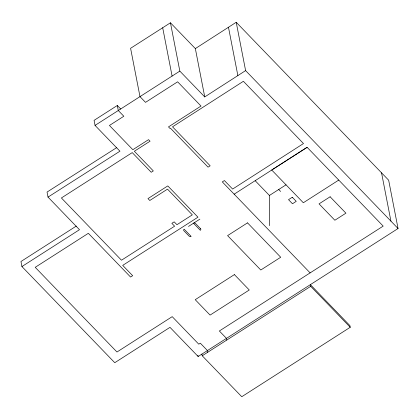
<?xml version="1.0" encoding="UTF-8"?>
<svg xmlns="http://www.w3.org/2000/svg" width="419" height="419" viewBox="0 0 419 419"><rect width="100%" height="100%" fill="white"/><g stroke="black" fill="none" stroke-linecap="round" stroke-linejoin="round"><path stroke-width="0.63" d="M236.216 22.275L245.607 70.602L204.744 96.92L195.348 48.588L236.216 22.275L388.654 180.191L398.05 228.517L198.14 356.506L169.988 327.344L114.754 362.707L21.929 266.552L20.95 261.519L76.316 226.071M195.348 48.588L170.444 22.788L130.592 48.3L139.988 96.632L145.524 102.362L177.625 81.81L201.026 106.054L168.485 126.889L169.983 128.444L170.428 128.162L208.065 167.15L210.165 165.804L172.528 126.816L243.392 81.296L303.487 143.544L232.624 189.063L224.401 180.547L222.295 181.893L310.128 272.879M120.719 109.013L117.315 105.483L94.066 120.368L95.045 125.401L119.949 151.201L48.023 197.103L79.49 229.701L21.929 266.552M95.045 125.401L179.835 71.115L170.444 22.788M226.799 340.039L226.475 338.363L219.357 330.989L383.186 226.108L307.122 147.315L271.701 169.994L303.33 202.754L338.751 180.076M234.158 194.18L307.122 147.315M188.513 226.428L199.879 219.153M269.443 225.652L269.422 195.458L286.025 184.826M202.225 355.773L310.709 286.324L310.379 284.642L349.912 325.6L350.242 327.276L241.763 396.725L202.225 355.773L201.9 354.092M116.775 147.567L47.043 192.07L48.023 197.103M245.607 70.602L398.05 228.517M179.835 71.115L204.744 96.92M278.719 189.503L280.615 191.473M255.187 180.715L269.422 195.458M310.709 286.324L350.242 327.276M381.541 172.817L390.932 221.148M228.465 27.235L237.861 75.567M162.692 27.748L172.089 76.08M207.761 352.227L207.436 350.551L200.319 343.182L198.768 344.172L172.204 316.649L116.969 352.012L35.212 267.322L88.346 233.31L130.566 277.043L132.671 275.697L122.709 265.379L197.978 217.189L167.789 185.91L147.975 198.596L149.793 200.481L167.5 189.142L192.331 214.858L176.944 224.71L174.178 221.845L171.853 223.332L174.618 226.197L121.484 260.215L61.394 197.967L132.236 152.61L151.217 172.272L153.317 170.921L134.342 151.264L150.06 141.203L148.556 139.647L132.839 149.709L109.438 125.464L123.825 116.252L118.289 110.522L117.315 105.483M197.894 355.244L198.14 356.506M247.514 222.861L227.59 235.614L260.791 270.009L280.714 257.25L247.514 222.861M292.284 197.249L288.523 199.659L292.478 203.754L296.238 201.345L292.284 197.249M330.114 196.783L319.042 203.87L334.854 220.253L345.926 213.166L330.114 196.783M234.404 274.602L195.223 299.69L210.087 315.088L249.268 290L234.404 274.602M200.607 228.758L195.39 223.353A1.372 1.068 -11 0 0 193.494 223.243L200.292 230.288A1.372 1.068 -11 0 0 200.607 228.758M190.996 236.237L184.192 229.193A1.372 1.068 -11 0 0 183.878 230.722L189.095 236.127A1.372 1.068 -11 0 0 190.996 236.237"/></g></svg>
